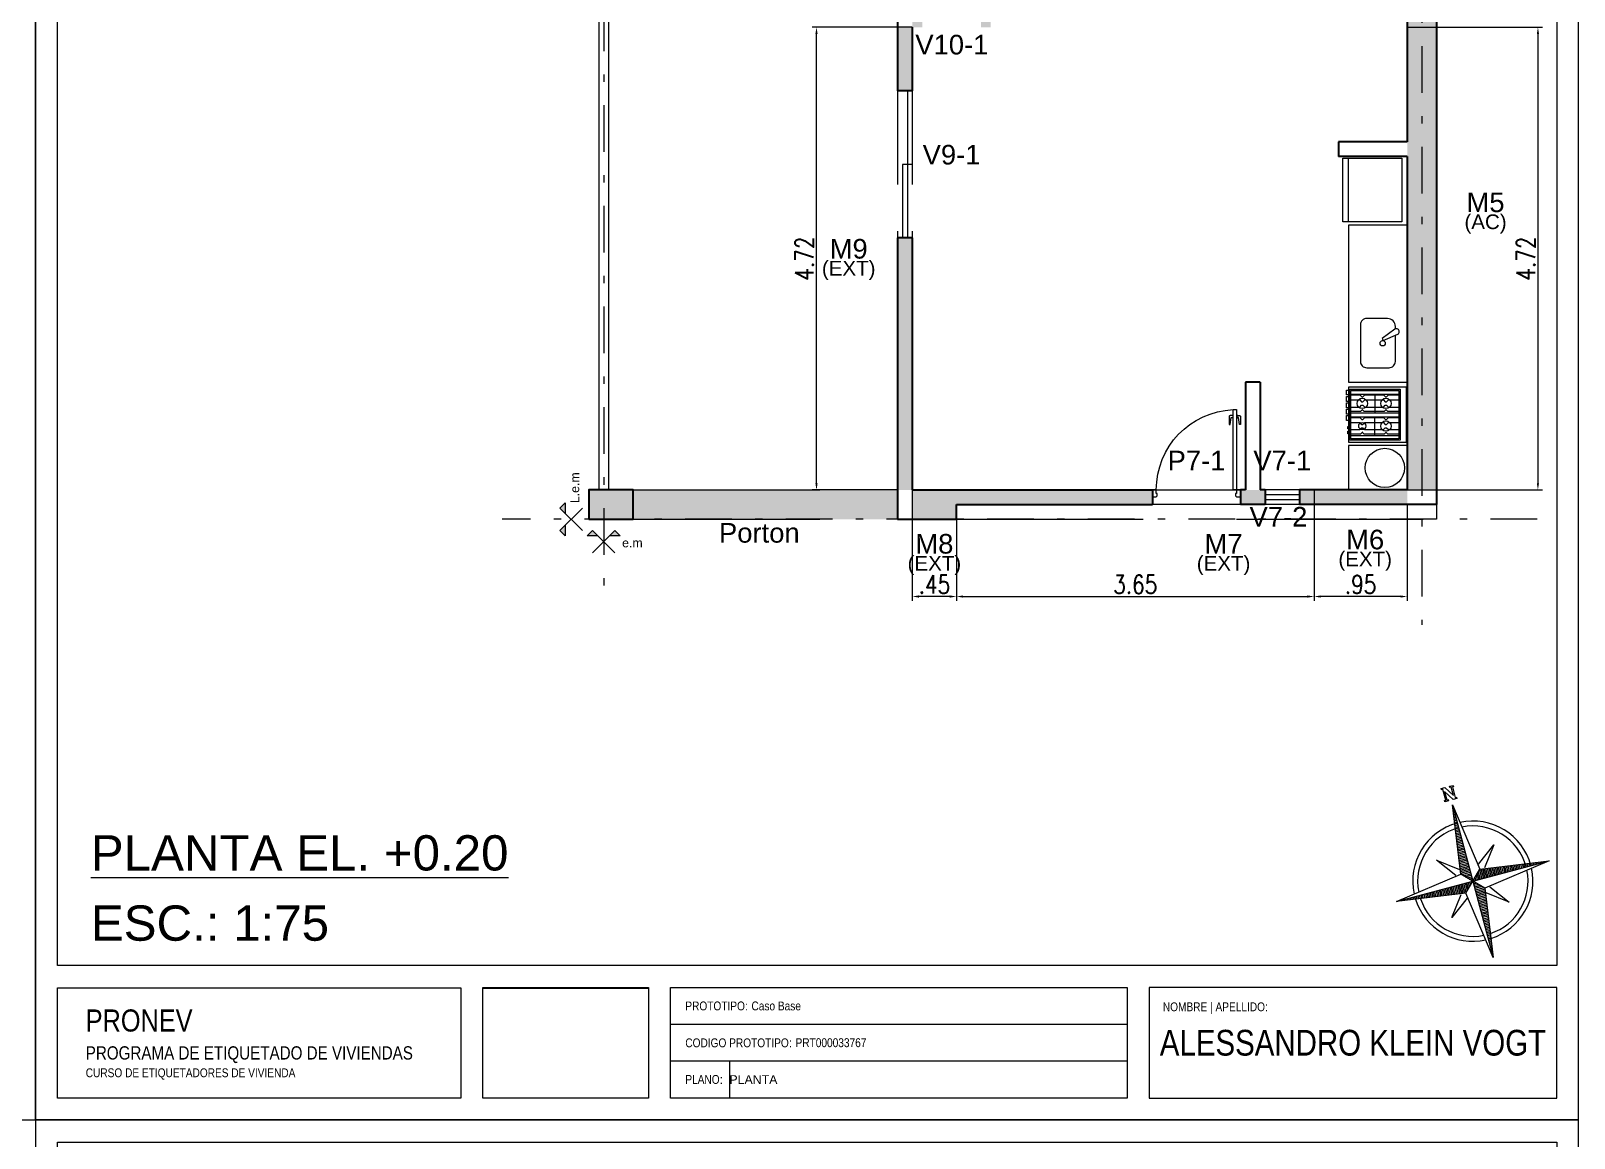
# Model space of a CAD drawing. Header units: millimetres. Extents: x 2761 to 3221, y 1635 to 1962.
# Drawn here: x 2967.72 to 2988.72, y 1861.92 to 1876.99 of the extents above; entities that cross this region are included whole.
import ezdxf
from ezdxf.enums import TextEntityAlignment as Align

# ---------------------------------------------------------------- set-up
doc = ezdxf.new("R2010")
doc.units = ezdxf.units.MM
for name, pattern in [('DASHDOT', [25.4, 12.7, -6.35, 0, -6.35]), ('DASHED', [19.05, 12.7, -6.35]), ('DASHED2', [9.525, 6.35, -3.175])]:
    doc.linetypes.add(name, pattern=pattern)
doc.layers.get('Defpoints').update_dxf_attribs({"lineweight": 5})
for name, color, linetype, lineweight in [('Aberturas', 239, 'Continuous', 18), ('Artefacctos', 249, 'Continuous', 20), ('Cotas', 8, 'Continuous', 15), ('Detalles', 3, 'Continuous', 15), ('Ejes', 3, 'DASHDOT', 13), ('Muros', 6, 'Continuous', 50), ('Muros de la envolvente térmica', 5, 'Continuous', 15), ('Proyecciones', 249, 'DASHED', 0), ('Textos', 3, 'Continuous', 9)]:
    doc.layers.add(name, color=color, linetype=linetype, lineweight=lineweight)
doc.layers.add('Espacios No Habitables', color=7, linetype='Continuous', lineweight=15, true_color=0xb4a7d6)
doc.layers.add('No View', color=70, linetype='Continuous', plot=False)
doc.styles.add('cotas', font='romans.shx', dxfattribs={"width": 0.8})
doc.styles.get("Standard").update_dxf_attribs({"font": 'arial.ttf'})
doc.dimstyles.new('Esc 1-75', dxfattribs={"dimtxt": 0.25, "dimasz": 0.09, "dimexe": 0.06, "dimexo": 0, "dimgap": 0.04, "dimtad": 1, "dimlfac": 0.75, "dimzin": 4, "dimdsep": 46, "dimtxsty": 'cotas', "dimcen": 2.5, "dimclrd": 7, "dimclre": 7, "dimclrt": 256, "dimaunit": 1, "dimadec": 0, "dimazin": 0, "dimtfac": 1, "dimtmove": 1, "dimatfit": 3, "dimfxl": 0.06, "dimarcsym": 0})
picture_1 = doc.add_image_def('image1.png', size_in_pixel=(356, 237))

# ---------------------------------------------------------------- blocks, each defined once
blk = doc.blocks.new('Rotulo-PRONEV')
at = {"ltscale": 4}
for p, q in [((14.857, 1.299), (8.644, 1.299)), ((14.857, 0.801), (8.644, 0.801))]:
    blk.add_line(p, q, dxfattribs=at)
for points in [[(20.701, 2.099), (0.299, 2.099), (0.299, 29.398), (20.701, 29.398)], [(0.299, 1.797), (5.789, 1.797), (5.789, 0.294), (0.299, 0.294)], [(14.857, 0.296), (8.644, 0.296), (8.644, 1.8), (14.857, 1.8)], [(20.701, 1.8), (15.156, 1.8), (15.156, 0.296), (20.701, 0.296)]]:
    blk.add_lwpolyline(points, close=True, dxfattribs=at)
at = {"layer": 'No View'}
blk.add_line((9.444, 0.801), (9.444, 0.296), dxfattribs=at)
for points in [[(0, 0), (21, 0), (21, 29.7), (0, 29.7)], [(6.088, 1.793), (8.345, 1.793), (8.345, 0.298), (6.088, 0.298)]]:
    blk.add_lwpolyline(points, close=True, dxfattribs=at)
at = {"lineweight": 0, "insert": (0.685, 1.503), "char_height": 0.1803, "width": 5.63699, "attachment_point": 1, "line_spacing_factor": 0.999934}
blk.add_mtext('{\\fArial Narrow|b0|i0|c0|p34;\\H1.66667x;PRONEV\\P\\H0.6x;PROGRAMA DE ETIQUETADO DE VIVIENDAS \\P\\H0.66667x;CURSO DE ETIQUETADORES DE VIVIENDA}', dxfattribs=at)
at = {"lineweight": 0, "line_spacing_factor": 0.999934}
for s, insert, char_height, attachment_point in [('{\\fArial Narrow|b0|i0|c0|p34;PROTOTIPO:}', (8.844, 1.55), 0.1202, 4), ('{\\fArial Narrow|b0|i0|c0|p34;Caso Base}', (9.744, 1.55), 0.1202, 4), ('{\\fArial Narrow|b0|i0|c0|p34;NOMBRE | APELLIDO:}', (15.342, 1.599), 0.1202, 1), ('{\\fArial Narrow|b0|i0|c0|p34;CODIGO PROTOTIPO}:', (8.844, 1.048), 0.1202, 4), ('{\\fArial Narrow|b0|i0|c0|p34;PRT000033767}', (10.344, 1.05), 0.1202, 4), ('{\\fArial Narrow|b0|i0|c0|p34;ALESSANDRO KLEIN VOGT}', (17.929, 1.048), 0.35, 5), ('{\\fArial Narrow|b0|i0|c0|p34;PLANO}:', (8.844, 0.55), 0.1202, 4)]:
    blk.add_mtext(s, dxfattribs=dict(at, insert=insert, char_height=char_height, attachment_point=attachment_point))
image = blk.add_image(picture_1, insert=(6.088, 0.298), size_in_units=(2.257, 1.502))
image.dxf.flags = 7
blk = doc.blocks.new('*X5')
at = {"color": 0, "linetype": 'ByBlock'}
for p, q in [((-217.53, 160.4998), (-217.53, 160.5)), ((-217.52, 160.4984), (-217.52, 160.5)), ((-217.51, 160.497), (-217.51, 160.5)), ((-217.5, 160.4955), (-217.5, 160.5)), ((-217.49, 160.4941), (-217.49, 160.5)), ((-217.48, 160.4927), (-217.48, 160.5)), ((-217.47, 160.4913), (-217.47, 160.5)), ((-217.46, 160.4898), (-217.46, 160.5)), ((-217.45, 160.4884), (-217.45, 160.5)), ((-217.44, 160.487), (-217.44, 160.5)), ((-217.43, 160.4855), (-217.43, 160.5)), ((-217.42, 160.4841), (-217.42, 160.5)), ((-217.41, 160.4827), (-217.41, 160.5)), ((-217.4, 160.4812), (-217.4, 160.5)), ((-217.39, 160.4798), (-217.39, 160.5)), ((-217.38, 160.4784), (-217.38, 160.5)), ((-217.37, 160.477), (-217.37, 160.5)), ((-217.36, 160.4755), (-217.36, 160.5)), ((-217.35, 160.4741), (-217.35, 160.5)), ((-217.34, 160.4727), (-217.34, 160.5)), ((-217.33, 160.4712), (-217.33, 160.5)), ((-217.32, 160.4698), (-217.32, 160.5)), ((-217.31, 160.4684), (-217.31, 160.5)), ((-217.3, 160.467), (-217.3, 160.5)), ((-217.29, 160.4655), (-217.29, 160.5)), ((-217.28, 160.4641), (-217.28, 160.5)), ((-217.27, 160.4627), (-217.27, 160.5)), ((-217.26, 160.4613), (-217.26, 160.5)), ((-217.25, 160.4598), (-217.25, 160.5)), ((-217.24, 160.4584), (-217.24, 160.5)), ((-217.23, 160.457), (-217.23, 160.5)), ((-217.22, 160.4555), (-217.22, 160.5)), ((-217.21, 160.4541), (-217.21, 160.5)), ((-217.2, 160.4527), (-217.2, 160.5)), ((-217.19, 160.4512), (-217.19, 160.5)), ((-217.18, 160.4498), (-217.18, 160.5)), ((-217.17, 160.4484), (-217.17, 160.5)), ((-217.16, 160.447), (-217.16, 160.5)), ((-217.15, 160.4455), (-217.15, 160.5)), ((-217.14, 160.4441), (-217.14, 160.5)), ((-217.13, 160.4427), (-217.13, 160.5)), ((-217.12, 160.4412), (-217.12, 160.5)), ((-217.11, 160.4398), (-217.11, 160.5)), ((-217.1, 160.4384), (-217.1, 160.5)), ((-217.09, 160.4412), (-217.09, 160.5)), ((-217.08, 160.4512), (-217.08, 160.5)), ((-217.07, 160.4613), (-217.07, 160.5)), ((-217.06, 160.4712), (-217.06, 160.5)), ((-217.05, 160.4812), (-217.05, 160.5)), ((-217.04, 160.4913), (-217.04, 160.5))]:
    blk.add_line(p, q, dxfattribs=at)
blk = doc.blocks.new('Sbpln014')
at = {"color": 0, "linetype": 'ByBlock'}
for p, q in [((-0.156, 0.156), (0, 1.25)), ((0, 1.25), (0.156, 0.156)), ((0, 1.25), (0, 0)), ((-0.234, 0.156), (-0.469, 0.469)), ((-0.469, 0.469), (-0.156, 0.234)), ((0.156, 0.234), (0.469, 0.469)), ((0.469, 0.469), (0.234, 0.156)), ((-1.25, 0), (-0.156, 0.156)), ((-0.156, -0.156), (-1.25, 0)), ((0, 0), (-1.25, 0)), ((-0.156, 0.156), (0, 0)), ((-0.156, -0.156), (0, 0)), ((0, 0), (0.156, 0.156)), ((0, 0), (0.156, -0.156)), ((0, 0), (0, -1.25)), ((1.25, 0), (0, 0)), ((0.156, 0.156), (1.25, 0)), ((-0.469, -0.469), (-0.234, -0.156)), ((-0.156, -0.234), (-0.469, -0.469)), ((0, -1.25), (-0.156, -0.156)), ((0.156, -0.156), (0, -1.25)), ((1.25, 0), (0.156, -0.156)), ((0.469, -0.469), (0.156, -0.234)), ((0.234, -0.156), (0.469, -0.469))]:
    blk.add_line(p, q, dxfattribs=at)
blk.add_lwpolyline([(1.348, 0.064), (1.348, 0.044), (1.328, 0.044), (1.328, 0.103), (1.348, 0.103), (1.348, 0.083), (1.523, 0.083), (1.523, 0.103), (1.543, 0.103), (1.543, 0.044), (1.387, -0.053), (1.523, -0.053), (1.523, -0.034), (1.543, -0.034), (1.543, -0.092), (1.523, -0.092), (1.523, -0.073), (1.348, -0.073), (1.348, -0.092), (1.328, -0.092), (1.328, -0.034), (1.484, 0.064), (1.348, 0.064)], dxfattribs=at)
for radius, start, end in [(0.95, 92.5891, 177.4109), (0.873, 93.5464, 176.4536), (0.95, 0, 87.4109), (0.873, 0, 86.4536), (0.95, 182.5891, 267.4109), (0.873, 183.5464, 266.4536), (0.95, 270, 357.4109), (0.873, 270, 356.4536)]:
    blk.add_arc((0, 0), radius, start, end, dxfattribs=at)
for p, xscale, yscale, zscale, rotation in [((-401.25, -542.578), 2.499999999999996, 2.499999999999996, 2.499999999999996, 270), ((-542.578, 401.25), 2.5, 2.5, 2.5, 180), ((401.25, 542.578), 2.5, 2.5, 2.5, 90)]:
    blk.add_blockref('*X5', p, dxfattribs=dict(at, xscale=xscale, yscale=yscale, zscale=zscale, rotation=rotation))
at = {"color": 0, "linetype": 'ByBlock', "xscale": 2.5, "yscale": 2.5, "zscale": 2.5}
blk.add_blockref('*X5', (542.578, -401.25), dxfattribs=at)
blk = doc.blocks.new('P82i')
at = {"color": 0, "linetype": 'ByBlock'}
for points in [[(0.036, 0.828), (0.011, 0.828, 0.414214), (0.001, 0.818), (0.001, 0.738), (0.011, 0.738), (0.021, 0.808), (0.036, 0.808)], [(0.081, 0.828), (0.106, 0.828, -0.414214), (0.116, 0.818), (0.116, 0.738), (0.106, 0.738), (0.096, 0.808), (0.081, 0.808)]]:
    blk.add_lwpolyline(points, format="xyb", dxfattribs=at)
for points in [[(0.041, 0.798), (0.036, 0.798), (0.036, 0.838), (0.041, 0.838)], [(0.076, 0.838), (0.081, 0.838), (0.081, 0.798), (0.076, 0.798)]]:
    blk.add_lwpolyline(points, dxfattribs=at)
for points in [[(0.076, 0.89), (0.041, 0.89), (0.041, 0.07), (0.076, 0.07)], [(0, 0.07), (0.041, 0.07), (0.041, 0.035), (0.051, 0.035), (0.051, 0.01), (0.041, 0), (0, 0)], [(0.9, 0), (0.861, 0), (0.851, 0.01), (0.851, 0.035), (0.861, 0.035), (0.861, 0.07), (0.9, 0.07)]]:
    blk.add_lwpolyline(points, close=True, dxfattribs=at)
blk.add_arc((0.041, 0.07), 0.82, 360, 87.5537, dxfattribs=at)
blk = doc.blocks.new('*D211')
at = {"layer": 'Cotas', "color": 7, "lineweight": -2, "transparency": 16777216}
for p, q in [((2986.45, 1877.035), (2988.289, 1877.035)), ((2988.229, 1876.945), (2988.229, 1870.832)), ((2986.45, 1870.742), (2988.289, 1870.742))]:
    blk.add_line(p, q, dxfattribs=at)
at = {"layer": 'Cotas', "color": 7, "transparency": 16777216}
for points in [[(2988.214, 1876.945), (2988.244, 1876.945), (2988.229, 1877.035)], [(2988.214, 1870.832), (2988.244, 1870.832), (2988.229, 1870.742)]]:
    blk.add_solid(points, dxfattribs=at)
at = {"layer": 'Defpoints', "color": 0, "transparency": 16777216}
for p in [(2986.45, 1877.035), (2986.45, 1870.742), (2988.229, 1870.742)]:
    blk.add_point(p, dxfattribs=at)
at = {"layer": 'Cotas', "transparency": 16777216, "insert": (2988.064, 1873.888), "char_height": 0.25, "attachment_point": 5, "rotation": 90, "style": 'cotas'}
blk.add_mtext('4.72', dxfattribs=at)
blk = doc.blocks.new('*D203')
at = {"layer": 'Cotas', "color": 7, "lineweight": -2, "transparency": 16777216}
for p, q in [((2985.183, 1870.542), (2985.183, 1869.231)), ((2986.45, 1870.542), (2986.45, 1869.231)), ((2986.36, 1869.291), (2985.273, 1869.291))]:
    blk.add_line(p, q, dxfattribs=at)
at = {"layer": 'Cotas', "color": 7, "transparency": 16777216}
for points in [[(2985.273, 1869.306), (2985.273, 1869.276), (2985.183, 1869.291)], [(2986.36, 1869.306), (2986.36, 1869.276), (2986.45, 1869.291)]]:
    blk.add_solid(points, dxfattribs=at)
at = {"layer": 'Defpoints', "color": 0, "transparency": 16777216}
for p in [(2985.183, 1870.542), (2986.45, 1870.542), (2985.183, 1869.291)]:
    blk.add_point(p, dxfattribs=at)
at = {"layer": 'Cotas', "transparency": 16777216, "insert": (2985.816, 1869.456), "char_height": 0.25, "attachment_point": 5, "style": 'cotas'}
blk.add_mtext('.95', dxfattribs=at)
blk = doc.blocks.new('*D204')
at = {"layer": 'Cotas', "color": 7, "lineweight": -2, "transparency": 16777216}
for p, q in [((2980.316, 1870.542), (2980.316, 1869.231)), ((2985.183, 1870.542), (2985.183, 1869.231)), ((2980.406, 1869.291), (2985.093, 1869.291))]:
    blk.add_line(p, q, dxfattribs=at)
at = {"layer": 'Cotas', "color": 7, "transparency": 16777216}
for points in [[(2980.406, 1869.306), (2980.406, 1869.276), (2980.316, 1869.291)], [(2985.093, 1869.306), (2985.093, 1869.276), (2985.183, 1869.291)]]:
    blk.add_solid(points, dxfattribs=at)
at = {"layer": 'Defpoints', "color": 0, "transparency": 16777216}
for p in [(2980.316, 1870.542), (2985.183, 1870.542), (2985.183, 1869.291)]:
    blk.add_point(p, dxfattribs=at)
at = {"layer": 'Cotas', "transparency": 16777216, "insert": (2982.75, 1869.456), "char_height": 0.25, "attachment_point": 5, "style": 'cotas'}
blk.add_mtext('3.65', dxfattribs=at)
blk = doc.blocks.new('*D205')
at = {"layer": 'Cotas', "color": 7, "lineweight": -2, "transparency": 16777216}
for p, q in [((2979.716, 1870.742), (2979.716, 1869.231)), ((2980.316, 1870.342), (2980.316, 1869.231)), ((2980.226, 1869.291), (2979.806, 1869.291))]:
    blk.add_line(p, q, dxfattribs=at)
at = {"layer": 'Cotas', "color": 7, "transparency": 16777216}
for points in [[(2979.806, 1869.306), (2979.806, 1869.276), (2979.716, 1869.291)], [(2980.226, 1869.306), (2980.226, 1869.276), (2980.316, 1869.291)]]:
    blk.add_solid(points, dxfattribs=at)
at = {"layer": 'Defpoints', "color": 0, "transparency": 16777216}
for p in [(2979.716, 1870.742), (2980.316, 1870.342), (2979.716, 1869.291)]:
    blk.add_point(p, dxfattribs=at)
at = {"layer": 'Cotas', "transparency": 16777216, "insert": (2980.016, 1869.456), "char_height": 0.25, "attachment_point": 5, "style": 'cotas'}
blk.add_mtext('.45', dxfattribs=at)
blk = doc.blocks.new('*D206')
at = {"layer": 'Cotas', "color": 7, "lineweight": -2, "transparency": 16777216}
for p, q in [((2979.716, 1877.035), (2978.352, 1877.035)), ((2978.412, 1870.832), (2978.412, 1876.945)), ((2979.516, 1870.742), (2978.352, 1870.742))]:
    blk.add_line(p, q, dxfattribs=at)
at = {"layer": 'Cotas', "color": 7, "transparency": 16777216}
for points in [[(2978.397, 1876.945), (2978.427, 1876.945), (2978.412, 1877.035)], [(2978.397, 1870.832), (2978.427, 1870.832), (2978.412, 1870.742)]]:
    blk.add_solid(points, dxfattribs=at)
at = {"layer": 'Defpoints', "color": 0, "transparency": 16777216}
for p in [(2978.412, 1877.035), (2979.716, 1877.035), (2979.516, 1870.742)]:
    blk.add_point(p, dxfattribs=at)
at = {"layer": 'Cotas', "transparency": 16777216, "insert": (2978.247, 1873.888), "char_height": 0.25, "attachment_point": 5, "rotation": 90, "style": 'cotas'}
blk.add_mtext('4.72', dxfattribs=at)

msp = doc.modelspace()

# ---------------------------------------------------------------- hatches: boundary and pattern name
at = {"layer": 'Espacios No Habitables', "transparency": 33554559}
h = msp.add_hatch(color=256, dxfattribs=at)
h.dxf.hatch_style = 1
h.paths.add_polyline_path([(2975.583, 1885.235), (2975.45, 1885.235), (2975.45, 1877.235), (2975.583, 1877.235)])
h.paths.add_polyline_path([(2979.516, 1870.74), (2975.917, 1870.742), (2975.916, 1870.742), (2975.916, 1870.343), (2979.516, 1870.342)])
h.paths.add_polyline_path([(2979.05, 1885.435), (2975.516, 1885.435), (2975.516, 1885.235), (2979.05, 1885.235)])
h.paths.add_polyline_path([(2975.916, 1870.742), (2975.516, 1870.742), (2975.516, 1870.342), (2975.916, 1870.342)])
h.paths.add_polyline_path([(2975.516, 1870.742), (2975.316, 1870.742), (2975.316, 1870.342), (2975.516, 1870.342)])
at = {"layer": 'Muros de la envolvente térmica', "lineweight": 20}
h = msp.add_hatch(color=256, dxfattribs=at)
h.dxf.hatch_style = 1
h.paths.add_polyline_path([(2979.25, 1885.235), (2979.05, 1885.235), (2979.05, 1884.168), (2979.25, 1884.168)])
h.paths.add_polyline_path([(2986.45, 1885.607), (2979.25, 1885.607), (2979.25, 1885.235), (2983.65, 1885.235), (2983.85, 1885.235), (2986.45, 1885.235)])
h.paths.add_polyline_path([(2986.85, 1885.235), (2986.45, 1885.235), (2986.45, 1882.768), (2986.45, 1882.568), (2986.45, 1875.475), (2986.45, 1875.275), (2986.45, 1870.742), (2986.85, 1870.742)])
h.paths.add_polyline_path([(2986.45, 1870.742), (2984.983, 1870.742), (2984.983, 1870.542), (2986.45, 1870.542)])
h.paths.add_polyline_path([(2984.516, 1870.742), (2984.45, 1870.742), (2984.25, 1870.742), (2984.183, 1870.742), (2984.183, 1870.542), (2984.516, 1870.542)])
h.paths.add_polyline_path([(2982.983, 1870.742), (2979.716, 1870.742), (2979.716, 1870.342), (2980.316, 1870.342), (2980.316, 1870.542), (2982.983, 1870.542)])
h.paths.add_polyline_path([(2979.716, 1874.168), (2979.516, 1874.168), (2979.516, 1870.742), (2979.716, 1870.742)])
h.paths.add_polyline_path([(2979.716, 1877.035), (2979.516, 1877.035), (2979.516, 1876.168), (2979.716, 1876.168)])
h.paths.add_polyline_path([(2979.85, 1877.235), (2979.716, 1877.235), (2979.716, 1877.035), (2979.85, 1877.035)])
h.paths.add_polyline_path([(2980.783, 1877.235), (2980.65, 1877.235), (2980.65, 1877.035), (2980.783, 1877.035)])
h.paths.add_polyline_path([(2980.983, 1878.301), (2980.783, 1878.301), (2980.783, 1877.235), (2980.983, 1877.235)])
h.paths.add_polyline_path([(2980.983, 1881.235), (2980.783, 1881.235), (2980.783, 1880.168), (2980.983, 1880.168)])
h.paths.add_polyline_path([(2980.783, 1881.435), (2979.25, 1881.435), (2979.25, 1881.235), (2980.783, 1881.235)])
h.paths.add_polyline_path([(2979.25, 1882.301), (2979.05, 1882.301), (2979.05, 1881.435), (2979.25, 1881.435)])
at = {"layer": 'Textos', "true_color": 0xc7c8ca}
h = msp.add_hatch(color=9, dxfattribs=at)
h.paths.add_polyline_path([(2974.921, 1870.188), (2974.994, 1870.116), (2974.994, 1870.262)])
h.paths.add_polyline_path([(2974.921, 1870.495), (2974.994, 1870.422), (2974.994, 1870.567)])
h = msp.add_hatch(color=9, dxfattribs=at)
h.paths.add_polyline_path([(2975.363, 1870.191), (2975.291, 1870.118), (2975.436, 1870.118)])
h.paths.add_polyline_path([(2975.67, 1870.191), (2975.597, 1870.118), (2975.741, 1870.118)])

# ---------------------------------------------------------------- linework, layer by layer
at = {"layer": 'Aberturas', "color": 9, "true_color": 0xc7c8ca}
for p, q in [((2979.65, 1876.168), (2979.65, 1874.168)), ((2979.716, 1876.168), (2979.716, 1875.168)), ((2979.583, 1875.168), (2979.583, 1874.168)), ((2979.716, 1875.168), (2979.583, 1875.168)), ((2984.983, 1870.675), (2984.516, 1870.675)), ((2984.983, 1870.608), (2984.516, 1870.608))]:
    msp.add_line(p, q, dxfattribs=at)
at = {"layer": 'Artefacctos', "color": 9, "lineweight": 20, "true_color": 0xc7c8ca}
for p, q in [((2985.65, 1874.387), (2985.65, 1875.253)), ((2985.65, 1874.342), (2985.65, 1872.206)), ((2986.45, 1874.342), (2985.65, 1874.342)), ((2985.65, 1872.206), (2986.45, 1872.206)), ((2985.685, 1872.045), (2986.336, 1872.045)), ((2986.01, 1872.045), (2986.01, 1871.79)), ((2985.685, 1871.79), (2986.336, 1871.79)), ((2985.685, 1871.737), (2986.336, 1871.737)), ((2986.01, 1871.483), (2986.01, 1871.737)), ((2986.45, 1871.346), (2985.65, 1871.346)), ((2985.65, 1871.346), (2985.65, 1870.742)), ((2985.685, 1871.483), (2986.336, 1871.483))]:
    msp.add_line(p, q, dxfattribs=at)
for points in [[(2985.575, 1875.253), (2986.375, 1875.253), (2986.375, 1874.387), (2985.575, 1874.387)], [(2985.65, 1871.391), (2986.44, 1871.391), (2986.44, 1872.137), (2985.65, 1872.137)], [(2985.668, 1871.417), (2985.668, 1872.111), (2986.353, 1872.111), (2986.353, 1871.417)], [(2985.685, 1871.434), (2985.685, 1872.094), (2986.336, 1872.094), (2986.336, 1871.434)]]:
    msp.add_lwpolyline(points, close=True, dxfattribs=at)
for points in [[(2986.289, 1872.931), (2986.289, 1872.964, 0.414412), (2986.183, 1873.073), (2985.9, 1873.073, 0.414214), (2985.814, 1872.987), (2985.814, 1872.489, 0.414214), (2985.9, 1872.403), (2986.203, 1872.403, 0.414214), (2986.289, 1872.489), (2986.289, 1872.844)], [(2986.336, 1872.028), (2986.188, 1872.028, 0.199), (2986.186, 1872.027), (2986.163, 1872.004, -0.414411), (2986.159, 1872.004), (2986.136, 1872.027, 0.199), (2986.134, 1872.028), (2985.866, 1872.028, 0.199), (2985.864, 1872.027), (2985.841, 1872.004, -0.414411), (2985.837, 1872.004), (2985.814, 1872.027, 0.199), (2985.812, 1872.028), (2985.685, 1872.028)], [(2986.336, 1871.808), (2986.188, 1871.808, -0.199), (2986.186, 1871.809), (2986.163, 1871.831, 0.414411), (2986.159, 1871.831), (2986.136, 1871.809, -0.199), (2986.134, 1871.808), (2985.866, 1871.808, -0.199), (2985.864, 1871.809), (2985.841, 1871.831, 0.414411), (2985.837, 1871.831), (2985.814, 1871.809, -0.199), (2985.812, 1871.808), (2985.685, 1871.808)], [(2986.336, 1871.72), (2986.188, 1871.72, 0.199), (2986.186, 1871.719), (2986.163, 1871.696, -0.414411), (2986.159, 1871.696), (2986.136, 1871.719, 0.199), (2986.134, 1871.72), (2985.866, 1871.72, 0.199), (2985.864, 1871.719), (2985.841, 1871.696, -0.414411), (2985.837, 1871.696), (2985.814, 1871.719, 0.199), (2985.812, 1871.72), (2985.685, 1871.72)], [(2986.336, 1871.5), (2986.188, 1871.5, -0.199), (2986.186, 1871.501), (2986.163, 1871.524, 0.414411), (2986.159, 1871.524), (2986.136, 1871.501, -0.199), (2986.134, 1871.5), (2985.866, 1871.5, -0.199), (2985.864, 1871.501), (2985.841, 1871.524, 0.414411), (2985.837, 1871.524), (2985.814, 1871.501, -0.199), (2985.812, 1871.5), (2985.685, 1871.5)]]:
    msp.add_lwpolyline(points, format="xyb", dxfattribs=at)
msp.add_lwpolyline([(2986.125, 1872.775), (2986.321, 1872.858, 1.03918), (2986.281, 1872.927), (2986.111, 1872.8)], format="xyb", close=True, dxfattribs=at)
for points in [[(2985.65, 1872.033), (2985.624, 1872.033), (2985.624, 1872.099), (2985.65, 1872.099)], [(2985.65, 1871.946), (2985.624, 1871.946), (2985.624, 1872.012), (2985.65, 1872.012)], [(2985.685, 1871.967), (2985.804, 1871.967), (2985.83, 1871.941), (2985.848, 1871.941), (2985.874, 1871.967), (2986.126, 1871.967), (2986.152, 1871.941), (2986.17, 1871.941), (2986.196, 1871.967), (2986.336, 1871.967)], [(2985.65, 1871.859), (2985.624, 1871.859), (2985.624, 1871.926), (2985.65, 1871.926)], [(2985.65, 1871.772), (2985.624, 1871.772), (2985.624, 1871.839), (2985.65, 1871.839)], [(2985.65, 1871.685), (2985.624, 1871.685), (2985.624, 1871.752), (2985.65, 1871.752)], [(2985.685, 1871.869), (2985.804, 1871.869), (2985.83, 1871.895), (2985.848, 1871.895), (2985.874, 1871.869), (2986.126, 1871.869), (2986.152, 1871.895), (2986.17, 1871.895), (2986.196, 1871.869), (2986.336, 1871.869)], [(2985.65, 1871.571), (2985.641, 1871.571), (2985.641, 1871.606), (2985.65, 1871.606)], [(2985.65, 1871.504), (2985.641, 1871.504), (2985.641, 1871.539), (2985.65, 1871.539)], [(2985.685, 1871.659), (2985.804, 1871.659), (2985.83, 1871.633), (2985.848, 1871.633), (2985.874, 1871.659), (2986.126, 1871.659), (2986.152, 1871.633), (2986.17, 1871.633), (2986.196, 1871.659), (2986.336, 1871.659)], [(2985.685, 1871.561), (2985.804, 1871.561), (2985.83, 1871.587), (2985.848, 1871.587), (2985.874, 1871.561), (2986.126, 1871.561), (2986.152, 1871.587), (2986.17, 1871.587), (2986.196, 1871.561), (2986.336, 1871.561)]]:
    msp.add_lwpolyline(points, dxfattribs=at)
for centre, radius in [((2986.116, 1872.736), 0.036), ((2985.839, 1871.918), 0.07), ((2986.161, 1871.918), 0.07), ((2985.839, 1871.61), 0.049), ((2986.161, 1871.61), 0.07), ((2986.146, 1871.04), 0.267)]:
    msp.add_circle(centre, radius, dxfattribs=at)
at = {"layer": 'Detalles', "color": 9, "lineweight": 20, "true_color": 0xc7c8ca}
for p, q in [((2975.45, 1885.235), (2975.45, 1870.742)), ((2975.583, 1885.235), (2975.583, 1870.742))]:
    msp.add_line(p, q, dxfattribs=at)
at = {"layer": 'Ejes', "color": 9, "ltscale": 0.05, "true_color": 0xc7c8ca}
for p, q in [((2975.516, 1886.935), (2975.516, 1869.324)), ((2988.219, 1870.342), (2974.137, 1870.342))]:
    msp.add_line(p, q, dxfattribs=at)
at = {"layer": 'Ejes', "color": 0, "ltscale": 0.05}
msp.add_line((2986.65, 1886.367), (2986.65, 1868.905), dxfattribs=at)
at = {"layer": 'Muros', "color": 9, "lineweight": 35, "true_color": 0xc7c8ca}
for p, q in [((2986.85, 1885.607), (2986.85, 1870.542)), ((2986.45, 1882.568), (2986.45, 1875.475)), ((2979.516, 1877.235), (2979.516, 1876.168)), ((2979.716, 1877.035), (2979.716, 1876.168)), ((2979.716, 1876.168), (2979.516, 1876.168)), ((2985.516, 1875.475), (2985.516, 1875.275)), ((2986.45, 1875.475), (2985.516, 1875.475)), ((2985.518, 1875.275), (2985.516, 1875.275)), ((2986.45, 1875.275), (2985.518, 1875.275)), ((2986.45, 1875.275), (2986.45, 1870.742)), ((2979.516, 1874.168), (2979.516, 1870.342)), ((2979.716, 1874.168), (2979.516, 1874.168)), ((2979.716, 1874.168), (2979.516, 1874.168)), ((2979.716, 1874.168), (2979.716, 1870.742)), ((2984.25, 1872.206), (2984.25, 1870.742)), ((2984.45, 1872.206), (2984.25, 1872.206)), ((2984.45, 1872.206), (2984.45, 1870.742)), ((2979.716, 1870.742), (2982.983, 1870.742)), ((2982.983, 1870.742), (2982.983, 1870.542)), ((2984.25, 1870.742), (2984.183, 1870.742)), ((2984.183, 1870.742), (2984.183, 1870.542)), ((2984.516, 1870.742), (2984.45, 1870.742)), ((2984.516, 1870.742), (2984.516, 1870.542)), ((2986.45, 1870.742), (2984.983, 1870.742)), ((2984.983, 1870.742), (2984.983, 1870.542)), ((2980.316, 1870.542), (2982.983, 1870.542)), ((2984.516, 1870.542), (2984.183, 1870.542)), ((2986.85, 1870.542), (2984.983, 1870.542))]:
    msp.add_line(p, q, dxfattribs=at)
for points in [[(2975.316, 1870.342), (2975.916, 1870.342), (2975.916, 1870.742), (2975.316, 1870.742), (2975.316, 1870.342)], [(2979.516, 1870.342), (2980.316, 1870.342), (2980.316, 1870.542)]]:
    msp.add_lwpolyline(points, dxfattribs=at)
at = {"layer": 'Muros de la envolvente térmica', "linetype": 'DASHED2', "lineweight": 20, "ltscale": 0.2}
for p, q in [((2979.516, 1876.168), (2979.516, 1874.168)), ((2979.716, 1876.168), (2979.716, 1874.168)), ((2982.983, 1870.742), (2984.183, 1870.742)), ((2984.983, 1870.742), (2984.516, 1870.742)), ((2984.183, 1870.542), (2982.983, 1870.542)), ((2984.983, 1870.542), (2984.516, 1870.542))]:
    msp.add_line(p, q, dxfattribs=at)
at = {"layer": 'No View'}
msp.add_line((2985.183, 1870.742), (2985.183, 1870.542), dxfattribs=at)
at = {"layer": 'Proyecciones', "color": 9, "ltscale": 0.2, "true_color": 0xc7c8ca}
for p, q in [((2975.917, 1870.742), (2979.516, 1870.74)), ((2986.85, 1870.542), (2986.85, 1870.342)), ((2975.916, 1870.343), (2979.516, 1870.342)), ((2980.316, 1870.342), (2986.85, 1870.342))]:
    msp.add_line(p, q, dxfattribs=at)
at = {"layer": 'Textos', "color": 9, "true_color": 0xc7c8ca}
for p, q in [((2974.921, 1870.495), (2974.994, 1870.567)), ((2974.921, 1870.188), (2975.228, 1870.495)), ((2975.228, 1870.188), (2974.921, 1870.495)), ((2974.994, 1870.567), (2974.994, 1870.422)), ((2974.994, 1870.262), (2974.994, 1870.116)), ((2974.921, 1870.188), (2974.994, 1870.116)), ((2975.363, 1870.191), (2975.291, 1870.118)), ((2975.436, 1870.118), (2975.291, 1870.118)), ((2975.363, 1870.191), (2975.67, 1869.884)), ((2975.363, 1869.884), (2975.67, 1870.191)), ((2975.741, 1870.118), (2975.597, 1870.118)), ((2975.67, 1870.191), (2975.741, 1870.118))]:
    msp.add_line(p, q, dxfattribs=at)

# ---------------------------------------------------------------- block references
for p in [(2946.783, 1862.171), (2967.783, 1862.171), (2967.783, 1832.471)]:
    msp.add_blockref('Rotulo-PRONEV', p)
at = {"color": 9, "ltscale": 0.7, "true_color": 0xc7c8ca, "xscale": 0.8605317641614497, "yscale": 0.8605317641614497, "zscale": 0.8605317641614497, "rotation": 105.0000000000084}
msp.add_blockref('Sbpln014', (2987.343, 1865.419), dxfattribs=at)
at = {"layer": 'Aberturas', "color": 9, "true_color": 0xc7c8ca, "xscale": -1.332732088902506, "yscale": 1.332732088902506, "zscale": 1.332732088902506}
msp.add_blockref('P82i', (2984.183, 1870.648), dxfattribs=at)

# ---------------------------------------------------------------- texts
at = {"lineweight": 0, "insert": (2977.227, 1862.72), "char_height": 0.1202, "attachment_point": 4, "line_spacing_factor": 0.999934}
msp.add_mtext('{\\C7;PLANTA}', dxfattribs=at)
at = {"layer": 'Textos', "color": 7, "lineweight": 20}
for s, height, p in [('V10-1', 0.2667, (2980.254, 1876.665)), ('V9-1', 0.2667, (2980.25, 1875.168)), ('M5', 0.2667, (2987.516, 1874.52)), ('(AC)', 0.2, (2987.516, 1874.289)), ('M9', 0.2667, (2978.85, 1873.888)), ('(EXT)', 0.2, (2978.85, 1873.657)), ('P7-1', 0.2667, (2983.583, 1871.008)), ('V7-1', 0.2667, (2984.75, 1871.008)), ('V7-2', 0.2667, (2984.698, 1870.243)), ('Porton', 0.2667, (2977.634, 1870.024)), ('M8', 0.2667, (2980.016, 1869.875)), ('M7', 0.2667, (2983.951, 1869.875)), ('M6', 0.2667, (2985.878, 1869.933)), ('(EXT)', 0.2, (2980.016, 1869.644)), ('(EXT)', 0.2, (2983.951, 1869.644)), ('(EXT)', 0.2, (2985.878, 1869.702))]:
    msp.add_text(s, height=height, dxfattribs=at).set_placement(p, align=Align.CENTER)
at = {"layer": 'Textos', "color": 9, "true_color": 0xc7c8ca}
msp.add_text('L.e.m', height=0.12, rotation=90, dxfattribs=at).set_placement((2975.183, 1870.561))
msp.add_text('e.m', height=0.12, dxfattribs=at).set_placement((2975.767, 1869.961))
at = {"layer": 'Textos', "color": 7, "char_height": 0.48, "width": 9.84104, "attachment_point": 1}
for s, insert in [('{\\LPLANTA EL. +0.20}', (2968.537, 1866.044)), ('ESC.: 1:75', (2968.537, 1865.089))]:
    msp.add_mtext(s, dxfattribs=dict(at, insert=insert))

# ---------------------------------------------------------------- dimensions: what is measured, and where the dimension line sits
at = {"layer": 'Cotas', "color": 0}
for base, p1, p2, picture, middle in [((2978.412, 1877.035), (2979.516, 1870.742), (2979.716, 1877.035), '*D206', (2978.247, 1873.888)), ((2988.229, 1870.742), (2986.45, 1877.035), (2986.45, 1870.742), '*D211', (2988.064, 1873.888))]:
    dim = msp.add_linear_dim(base=base, p1=p1, p2=p2, angle=90, dimstyle='Esc 1-75', dxfattribs=at)
    dim.commit()
    dim.dimension.update_dxf_attribs({"geometry": picture, "text_midpoint": middle})
for base, p1, p2, picture, middle in [((2979.716, 1869.291), (2980.316, 1870.342), (2979.716, 1870.742), '*D205', (2980.016, 1869.456)), ((2985.183, 1869.291), (2980.316, 1870.542), (2985.183, 1870.542), '*D204', (2982.75, 1869.456)), ((2985.183, 1869.291), (2986.45, 1870.542), (2985.183, 1870.542), '*D203', (2985.816, 1869.456))]:
    dim = msp.add_linear_dim(base=base, p1=p1, p2=p2, dimstyle='Esc 1-75', dxfattribs=at)
    dim.commit()
    dim.dimension.update_dxf_attribs({"geometry": picture, "text_midpoint": middle})

doc.saveas('drawing.dxf')
